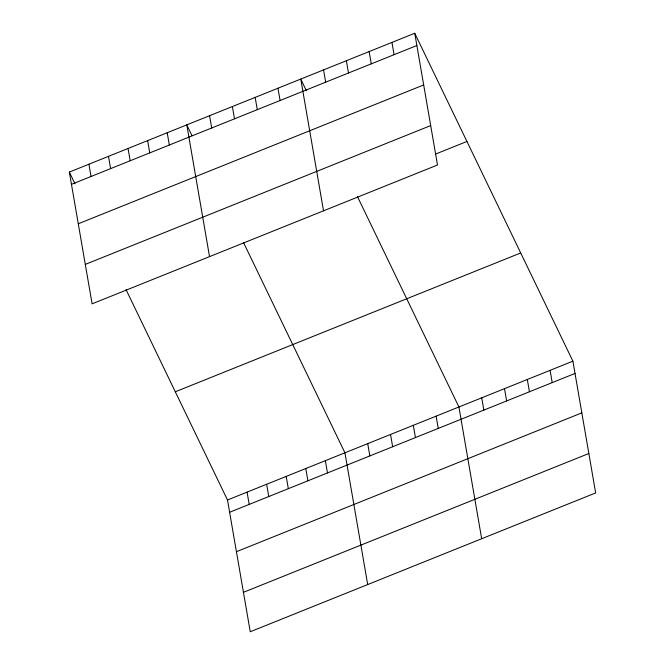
<?xml version="1.0" encoding="UTF-8"?>
<svg xmlns="http://www.w3.org/2000/svg" width="665" height="665" viewBox="0 0 665 665"><rect width="100%" height="100%" fill="white"/><g stroke="black" fill="none" stroke-linecap="round" stroke-linejoin="round"><path stroke-width="1" d="M414.744 33.25L437.504 165.003L92.103 303.83L69.343 172.077L414.744 33.25L572.898 361.17L595.657 492.923L250.256 631.75L227.497 499.997L126.017 289.583M71.463 184.355L416.864 45.528M78.27 223.781L423.68 84.954M85.286 264.404L430.696 125.577M435.592 154.064L466.938 141.462M175.302 391.785L520.712 252.958M227.497 499.997L572.898 361.17M229.616 512.274L575.026 373.447M236.424 551.701L581.833 412.874M243.448 592.324L588.849 453.497M306.415 90.789L300.763 79.06L323.522 210.813M357.438 196.566L458.917 406.988L481.676 538.733M192.002 135.702L186.782 124.879L209.533 256.624M243.448 242.384L344.935 452.799L367.695 584.552M69.343 172.077L74.995 183.798M550.105 370.339L552.224 382.608M527.312 379.499L529.431 391.776M504.511 388.659L506.63 400.937M481.718 397.82L483.837 410.097M391.951 42.41L394.071 54.688M436.124 416.149L438.243 428.426M369.15 51.579L371.269 63.848M413.322 425.309L415.442 437.587M346.357 60.739L348.477 73.017M390.53 434.469L392.649 446.747M323.556 69.9L325.675 82.177M367.728 443.638L369.848 455.916M277.962 88.229L280.09 100.498M325.36 460.662L327.479 472.94M255.169 97.389L257.288 109.667M305.792 468.534L307.912 480.812M232.376 106.55L234.496 118.827M286.216 476.398L288.336 488.675M209.575 115.71L211.694 127.988M266.64 484.27L268.76 496.539M247.072 492.133L249.192 504.411M167.206 132.742L169.326 145.02M147.63 140.614L149.75 152.883M128.062 148.478L130.182 160.755M108.486 156.342L110.606 168.619M88.919 164.213L91.038 176.491"/></g></svg>
